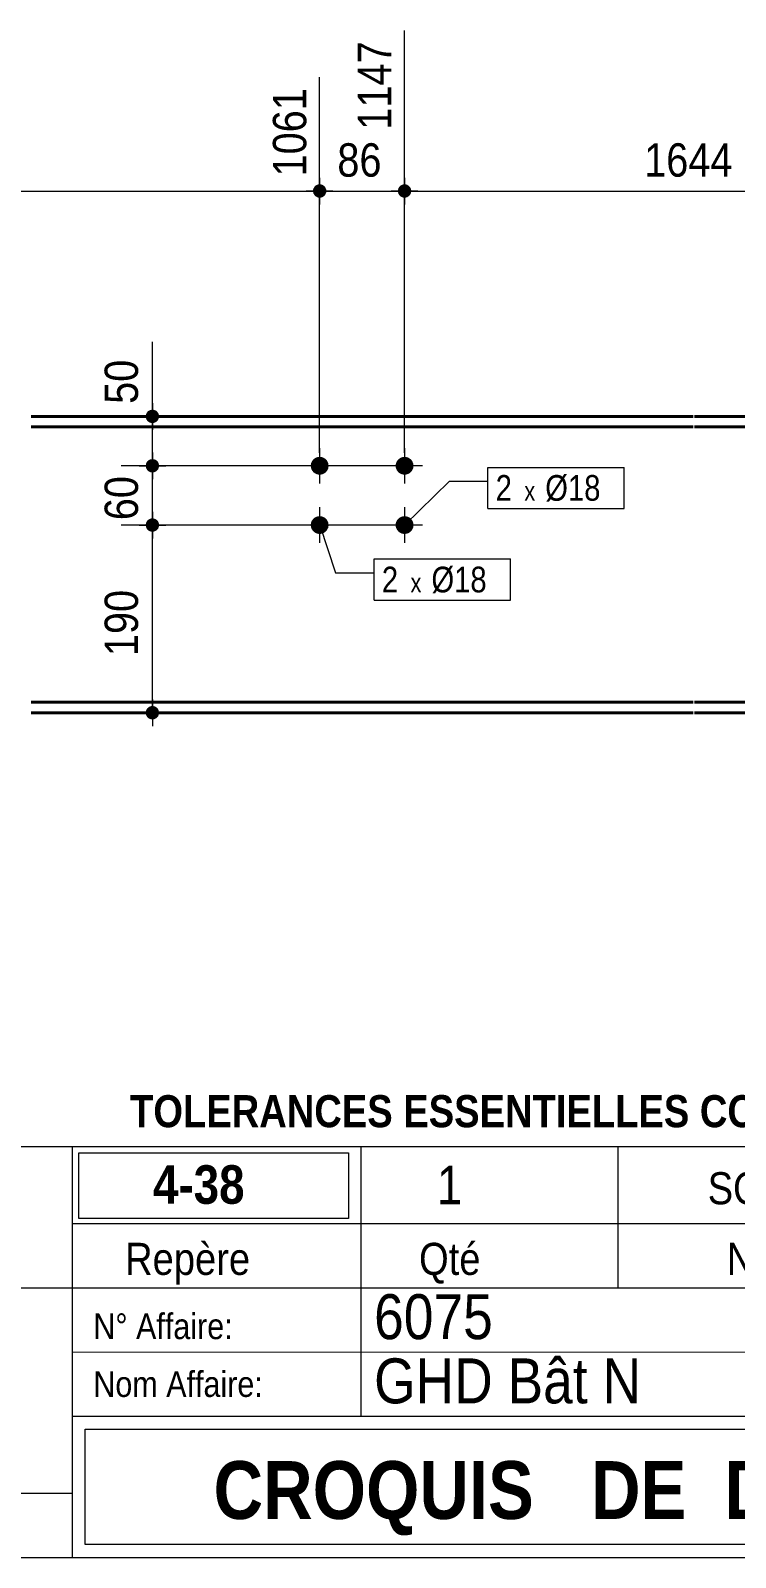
# Model space of a CAD drawing. Header units: millimetres. Extents: x 2 to 287, y 5 to 195.
# Drawn here: x 88.8 to 143.6, y 5 to 123.9 of the extents above; entities that cross this region are included whole.
import ezdxf

# ---------------------------------------------------------------- set-up
doc = ezdxf.new("R2010")
doc.units = ezdxf.units.MM
for name, color, linetype, lineweight in [('Autre type objet', 1, 'Continuous', 0), ('Boulon', 7, 'Continuous', 0), ('Cotation', 7, 'Continuous', 0), ('Désignation boulon', 3, 'Continuous', 0), ('Feuille dessin', 5, 'Continuous', 0), ('Piece', 2, 'Continuous', 0)]:
    doc.layers.add(name, color=color, linetype=linetype, lineweight=lineweight)
doc.styles.add('ARIAL', font='ARIAL.TTF')
doc.styles.add('ARIAL_BOLD', font='ARIALBD.TTF')
doc.styles.add('ARIAL_NARROW', font='ARIAL.TTF')
doc.styles.add('COMIC_SANS_MS', font='COMIC.TTF')

# ---------------------------------------------------------------- blocks, each defined once
blk = doc.blocks.new('*A3')
at = {"layer": 'Boulon'}
for points in [[(117.91, 90.7), (117.94, 90.7), (117.98, 90.69), (118.01, 90.69), (118.04, 90.68), (118.07, 90.67), (118.11, 90.66), (118.14, 90.65), (118.17, 90.63), (118.2, 90.62), (118.23, 90.6), (118.26, 90.58), (118.29, 90.56), (118.31, 90.54), (118.34, 90.52), (118.36, 90.5), (118.39, 90.47), (118.41, 90.45), (118.43, 90.42), (118.45, 90.39), (118.47, 90.36), (118.48, 90.33), (118.5, 90.3), (118.51, 90.27), (118.53, 90.24), (118.54, 90.21), (118.55, 90.18), (118.55, 90.14), (118.56, 90.11), (118.56, 90.08), (118.57, 90.04), (118.57, 90.01), (118.57, 89.97), (118.56, 89.94), (118.56, 89.91), (118.55, 89.87), (118.55, 89.84), (118.54, 89.81), (118.53, 89.77), (118.51, 89.74), (118.5, 89.71), (118.48, 89.68), (118.47, 89.65), (118.45, 89.62), (118.43, 89.6), (118.41, 89.57), (118.39, 89.54), (118.36, 89.52), (118.34, 89.49), (118.31, 89.47), (118.29, 89.45), (118.26, 89.43), (118.23, 89.41), (118.2, 89.4), (118.17, 89.38), (118.14, 89.37), (118.11, 89.36), (118.07, 89.34), (118.04, 89.34), (118.01, 89.33), (117.98, 89.32), (117.94, 89.32), (117.91, 89.32), (117.87, 89.32), (117.84, 89.32), (117.81, 89.32), (117.77, 89.32), (117.74, 89.33), (117.71, 89.34), (117.67, 89.34), (117.64, 89.36), (117.61, 89.37), (117.58, 89.38), (117.55, 89.4), (117.52, 89.41), (117.49, 89.43), (117.46, 89.45), (117.43, 89.47), (117.41, 89.49), (117.38, 89.52), (117.36, 89.54), (117.34, 89.57), (117.32, 89.6), (117.3, 89.62), (117.28, 89.65), (117.26, 89.68), (117.25, 89.71), (117.23, 89.74), (117.22, 89.77), (117.21, 89.81), (117.2, 89.84), (117.19, 89.87), (117.19, 89.91), (117.18, 89.94), (117.18, 89.97), (117.18, 90.01), (117.18, 90.04), (117.18, 90.08), (117.19, 90.11), (117.19, 90.14), (117.2, 90.18), (117.21, 90.21), (117.22, 90.24), (117.23, 90.27), (117.25, 90.3), (117.26, 90.33), (117.28, 90.36), (117.3, 90.39), (117.32, 90.42), (117.34, 90.45), (117.36, 90.47), (117.38, 90.5), (117.41, 90.52), (117.43, 90.54), (117.46, 90.56), (117.49, 90.58), (117.52, 90.6), (117.55, 90.62), (117.58, 90.63), (117.61, 90.65), (117.64, 90.66), (117.67, 90.67), (117.71, 90.68), (117.74, 90.69), (117.77, 90.69), (117.81, 90.7), (117.84, 90.7), (117.87, 90.7)], [(117.91, 86.08), (117.94, 86.08), (117.98, 86.08), (118.01, 86.07), (118.04, 86.06), (118.07, 86.05), (118.11, 86.04), (118.14, 86.03), (118.17, 86.02), (118.2, 86), (118.23, 85.99), (118.26, 85.97), (118.29, 85.95), (118.31, 85.93), (118.34, 85.91), (118.36, 85.88), (118.39, 85.86), (118.41, 85.83), (118.43, 85.8), (118.45, 85.78), (118.47, 85.75), (118.48, 85.72), (118.5, 85.69), (118.51, 85.66), (118.53, 85.63), (118.54, 85.59), (118.55, 85.56), (118.55, 85.53), (118.56, 85.49), (118.56, 85.46), (118.57, 85.43), (118.57, 85.39), (118.57, 85.36), (118.56, 85.32), (118.56, 85.29), (118.55, 85.26), (118.55, 85.22), (118.54, 85.19), (118.53, 85.16), (118.51, 85.13), (118.5, 85.1), (118.48, 85.07), (118.47, 85.04), (118.45, 85.01), (118.43, 84.98), (118.41, 84.95), (118.39, 84.93), (118.36, 84.9), (118.34, 84.88), (118.31, 84.86), (118.29, 84.84), (118.26, 84.82), (118.23, 84.8), (118.2, 84.78), (118.17, 84.77), (118.14, 84.75), (118.11, 84.74), (118.07, 84.73), (118.04, 84.72), (118.01, 84.71), (117.98, 84.71), (117.94, 84.7), (117.91, 84.7), (117.87, 84.7), (117.84, 84.7), (117.81, 84.7), (117.77, 84.71), (117.74, 84.71), (117.71, 84.72), (117.67, 84.73), (117.64, 84.74), (117.61, 84.75), (117.58, 84.77), (117.55, 84.78), (117.52, 84.8), (117.49, 84.82), (117.46, 84.84), (117.43, 84.86), (117.41, 84.88), (117.38, 84.9), (117.36, 84.93), (117.34, 84.95), (117.32, 84.98), (117.3, 85.01), (117.28, 85.04), (117.26, 85.07), (117.25, 85.1), (117.23, 85.13), (117.22, 85.16), (117.21, 85.19), (117.2, 85.22), (117.19, 85.26), (117.19, 85.29), (117.18, 85.32), (117.18, 85.36), (117.18, 85.39), (117.18, 85.43), (117.18, 85.46), (117.19, 85.49), (117.19, 85.53), (117.2, 85.56), (117.21, 85.59), (117.22, 85.63), (117.23, 85.66), (117.25, 85.69), (117.26, 85.72), (117.28, 85.75), (117.3, 85.78), (117.32, 85.8), (117.34, 85.83), (117.36, 85.86), (117.38, 85.88), (117.41, 85.91), (117.43, 85.93), (117.46, 85.95), (117.49, 85.97), (117.52, 85.99), (117.55, 86), (117.58, 86.02), (117.61, 86.03), (117.64, 86.04), (117.67, 86.05), (117.71, 86.06), (117.74, 86.07), (117.77, 86.08), (117.81, 86.08), (117.84, 86.08), (117.87, 86.08)]]:
    blk.add_hatch(color=256, dxfattribs=at).paths.add_polyline_path(points, flags=17)
at = {"layer": 'Boulon', "linetype": 'Continuous', "lineweight": 0}
for p, q in [((117.87, 91.39), (117.87, 88.62)), ((119.26, 90.01), (116.49, 90.01)), ((117.87, 86.78), (117.87, 84.01)), ((119.26, 85.39), (116.49, 85.39))]:
    blk.add_line(p, q, dxfattribs=at)
blk = doc.blocks.new('*A4')
at = {"layer": 'Boulon'}
for points in [[(111.3, 90.7), (111.33, 90.7), (111.37, 90.69), (111.4, 90.69), (111.43, 90.68), (111.46, 90.67), (111.5, 90.66), (111.53, 90.65), (111.56, 90.63), (111.59, 90.62), (111.62, 90.6), (111.65, 90.58), (111.68, 90.56), (111.7, 90.54), (111.73, 90.52), (111.75, 90.5), (111.78, 90.47), (111.8, 90.45), (111.82, 90.42), (111.84, 90.39), (111.86, 90.36), (111.87, 90.33), (111.89, 90.3), (111.9, 90.27), (111.92, 90.24), (111.93, 90.21), (111.94, 90.18), (111.94, 90.14), (111.95, 90.11), (111.95, 90.08), (111.96, 90.04), (111.96, 90.01), (111.96, 89.97), (111.95, 89.94), (111.95, 89.91), (111.94, 89.87), (111.94, 89.84), (111.93, 89.81), (111.92, 89.77), (111.9, 89.74), (111.89, 89.71), (111.87, 89.68), (111.86, 89.65), (111.84, 89.62), (111.82, 89.6), (111.8, 89.57), (111.78, 89.54), (111.75, 89.52), (111.73, 89.49), (111.7, 89.47), (111.68, 89.45), (111.65, 89.43), (111.62, 89.41), (111.59, 89.4), (111.56, 89.38), (111.53, 89.37), (111.5, 89.36), (111.46, 89.34), (111.43, 89.34), (111.4, 89.33), (111.37, 89.32), (111.33, 89.32), (111.3, 89.32), (111.26, 89.32), (111.23, 89.32), (111.2, 89.32), (111.16, 89.32), (111.13, 89.33), (111.1, 89.34), (111.06, 89.34), (111.03, 89.36), (111, 89.37), (110.97, 89.38), (110.94, 89.4), (110.91, 89.41), (110.88, 89.43), (110.85, 89.45), (110.82, 89.47), (110.8, 89.49), (110.77, 89.52), (110.75, 89.54), (110.73, 89.57), (110.71, 89.6), (110.69, 89.62), (110.67, 89.65), (110.65, 89.68), (110.64, 89.71), (110.62, 89.74), (110.61, 89.77), (110.6, 89.81), (110.59, 89.84), (110.58, 89.87), (110.58, 89.91), (110.57, 89.94), (110.57, 89.97), (110.57, 90.01), (110.57, 90.04), (110.57, 90.08), (110.58, 90.11), (110.58, 90.14), (110.59, 90.18), (110.6, 90.21), (110.61, 90.24), (110.62, 90.27), (110.64, 90.3), (110.65, 90.33), (110.67, 90.36), (110.69, 90.39), (110.71, 90.42), (110.73, 90.45), (110.75, 90.47), (110.77, 90.5), (110.8, 90.52), (110.82, 90.54), (110.85, 90.56), (110.88, 90.58), (110.91, 90.6), (110.94, 90.62), (110.97, 90.63), (111, 90.65), (111.03, 90.66), (111.06, 90.67), (111.1, 90.68), (111.13, 90.69), (111.16, 90.69), (111.2, 90.7), (111.23, 90.7), (111.26, 90.7)], [(111.3, 86.08), (111.33, 86.08), (111.37, 86.08), (111.4, 86.07), (111.43, 86.06), (111.46, 86.05), (111.5, 86.04), (111.53, 86.03), (111.56, 86.02), (111.59, 86), (111.62, 85.99), (111.65, 85.97), (111.68, 85.95), (111.7, 85.93), (111.73, 85.91), (111.75, 85.88), (111.78, 85.86), (111.8, 85.83), (111.82, 85.8), (111.84, 85.78), (111.86, 85.75), (111.87, 85.72), (111.89, 85.69), (111.9, 85.66), (111.92, 85.63), (111.93, 85.59), (111.94, 85.56), (111.94, 85.53), (111.95, 85.49), (111.95, 85.46), (111.96, 85.43), (111.96, 85.39), (111.96, 85.36), (111.95, 85.32), (111.95, 85.29), (111.94, 85.26), (111.94, 85.22), (111.93, 85.19), (111.92, 85.16), (111.9, 85.13), (111.89, 85.1), (111.87, 85.07), (111.86, 85.04), (111.84, 85.01), (111.82, 84.98), (111.8, 84.95), (111.78, 84.93), (111.75, 84.9), (111.73, 84.88), (111.7, 84.86), (111.68, 84.84), (111.65, 84.82), (111.62, 84.8), (111.59, 84.78), (111.56, 84.77), (111.53, 84.75), (111.5, 84.74), (111.46, 84.73), (111.43, 84.72), (111.4, 84.71), (111.37, 84.71), (111.33, 84.7), (111.3, 84.7), (111.26, 84.7), (111.23, 84.7), (111.2, 84.7), (111.16, 84.71), (111.13, 84.71), (111.1, 84.72), (111.06, 84.73), (111.03, 84.74), (111, 84.75), (110.97, 84.77), (110.94, 84.78), (110.91, 84.8), (110.88, 84.82), (110.85, 84.84), (110.82, 84.86), (110.8, 84.88), (110.77, 84.9), (110.75, 84.93), (110.73, 84.95), (110.71, 84.98), (110.69, 85.01), (110.67, 85.04), (110.65, 85.07), (110.64, 85.1), (110.62, 85.13), (110.61, 85.16), (110.6, 85.19), (110.59, 85.22), (110.58, 85.26), (110.58, 85.29), (110.57, 85.32), (110.57, 85.36), (110.57, 85.39), (110.57, 85.43), (110.57, 85.46), (110.58, 85.49), (110.58, 85.53), (110.59, 85.56), (110.6, 85.59), (110.61, 85.63), (110.62, 85.66), (110.64, 85.69), (110.65, 85.72), (110.67, 85.75), (110.69, 85.78), (110.71, 85.8), (110.73, 85.83), (110.75, 85.86), (110.77, 85.88), (110.8, 85.91), (110.82, 85.93), (110.85, 85.95), (110.88, 85.97), (110.91, 85.99), (110.94, 86), (110.97, 86.02), (111, 86.03), (111.03, 86.04), (111.06, 86.05), (111.1, 86.06), (111.13, 86.07), (111.16, 86.08), (111.2, 86.08), (111.23, 86.08), (111.26, 86.08)]]:
    blk.add_hatch(color=256, dxfattribs=at).paths.add_polyline_path(points, flags=17)
at = {"layer": 'Boulon', "linetype": 'Continuous', "lineweight": 0}
for p, q in [((111.26, 91.39), (111.26, 88.62)), ((112.65, 90.01), (109.88, 90.01)), ((111.26, 86.78), (111.26, 84.01)), ((112.65, 85.39), (109.88, 85.39))]:
    blk.add_line(p, q, dxfattribs=at)
blk = doc.blocks.new('*A11')
at = {"layer": 'Piece', "color": 2, "linetype": 'Continuous', "lineweight": 40}
for p, q in [((140.335078, 93.85358), (88.802183, 93.85358)), ((140.335078, 93.030503), (88.802183, 93.030503)), ((191.967973, 93.85358), (140.435078, 93.85358)), ((191.967973, 93.030503), (140.435078, 93.030503)), ((140.335078, 71.599734), (88.802183, 71.599734)), ((191.967973, 71.599734), (140.435078, 71.599734)), ((88.802183, 70.776657), (140.335078, 70.776657)), ((140.435078, 70.776657), (191.967973, 70.776657))]:
    blk.add_line(p, q, dxfattribs=at)
blk = doc.blocks.new('*A23')
at = {"layer": 'Feuille dessin', "linetype": 'Continuous', "lineweight": 0}
blk.add_line((5, 5), (282, 5), dxfattribs=at)
blk = doc.blocks.new('*A25')
at = {"layer": 'Autre type objet', "linetype": 'Continuous', "lineweight": 0}
for p, q in [((56, 37), (92, 37)), ((56, 37), (56, 10)), ((92, 37), (92, 10)), ((56, 26), (92, 26)), ((56, 10), (92, 10)), ((56, 5), (56, 10)), ((64, 5), (64, 10)), ((56, 5), (64, 5))]:
    blk.add_line(p, q, dxfattribs=at)
at = {"layer": 'Autre type objet', "width": 0.85}
for s, height, style, p in [('CLASSE EXECUTION', 2.5, 'ARIAL', (57, 32.5)), ('EXC2', 3.5, 'ARIAL_BOLD', (77, 28)), ('EN 1090-2', 2.5, 'ARIAL', (58, 28)), ('Nota:', 2.5, 'ARIAL', (57, 22)), ('Perçage Ø', 2.5, 'ARIAL', (57, 11)), ('18', 3.5, 'ARIAL_NARROW', (58.014234, 6))]:
    blk.add_text(s, height=height, dxfattribs=dict(at, style=style)).set_placement(p)
blk = doc.blocks.new('*A26')
at = {"layer": 'Autre type objet', "linetype": 'Continuous', "lineweight": 0}
for p, q in [((92, 37), (282, 37)), ((92, 37), (92, 31)), ((114.5, 31), (114.5, 37)), ((134.5, 31), (134.5, 37)), ((92.51953, 36.5), (113.5, 36.5)), ((92.51953, 31.394341), (92.51953, 36.5)), ((113.5, 36.5), (113.5, 31.394341)), ((92, 31), (282, 31)), ((92, 31), (92, 5)), ((113.5, 31.394341), (92.51953, 31.394341)), ((114.5, 16), (114.5, 31)), ((134.5, 26), (134.5, 31)), ((92, 26), (282, 26)), ((92, 21), (241.327069, 20.935451)), ((92, 16), (181, 16)), ((93, 15), (180, 15)), ((93, 6), (93, 15)), ((180, 6), (93, 6)), ((92, 5), (282, 5))]:
    blk.add_line(p, q, dxfattribs=at)
at = {"layer": 'Autre type objet', "width": 0.85}
for s, height, style, p in [('TOLERANCES ESSENTIELLES CONFORMES A LA NORME 1090-1', 2.5, 'ARIAL_BOLD', (96.5, 38.5)), ('4-38', 3, 'ARIAL_BOLD', (98.285724, 32.540141)), ('1', 3, 'ARIAL', (120.389893, 32.5)), ('SOLIVE', 2.5, 'ARIAL', (141.474609, 32.5)), ('Repère', 2.5, 'ARIAL', (96.112978, 27)), ('Qté', 2.5, 'ARIAL', (119, 27)), ('Nom', 2.5, 'ARIAL', (142.961426, 27)), ('6075', 3.5, 'ARIAL', (115.5, 22)), ('N° Affaire:', 2, 'ARIAL', (93.640566, 22)), ('GHD Bât N', 3.5, 'ARIAL', (115.5, 17)), ('Nom Affaire:', 2, 'ARIAL', (93.640566, 17.5)), ('CROQUIS   DE  DEBIT', 4.5, 'ARIAL_BOLD', (103, 8))]:
    blk.add_text(s, height=height, dxfattribs=dict(at, style=style)).set_placement(p)
blk = doc.blocks.new('*A41')
at = {"layer": 'Cotation'}
for points in [[(98.21, 84.87), (98.19, 84.87), (98.16, 84.88), (98.14, 84.88), (98.11, 84.89), (98.09, 84.89), (98.06, 84.9), (98.04, 84.91), (98.02, 84.92), (97.99, 84.93), (97.97, 84.95), (97.95, 84.96), (97.93, 84.97), (97.91, 84.99), (97.89, 85.01), (97.87, 85.02), (97.85, 85.04), (97.84, 85.06), (97.82, 85.08), (97.81, 85.1), (97.79, 85.12), (97.78, 85.15), (97.77, 85.17), (97.76, 85.19), (97.75, 85.22), (97.74, 85.24), (97.74, 85.27), (97.73, 85.29), (97.73, 85.32), (97.72, 85.34), (97.72, 85.37), (97.72, 85.39), (97.72, 85.42), (97.72, 85.44), (97.73, 85.47), (97.73, 85.49), (97.74, 85.52), (97.74, 85.54), (97.75, 85.57), (97.76, 85.59), (97.77, 85.61), (97.78, 85.64), (97.79, 85.66), (97.81, 85.68), (97.82, 85.7), (97.84, 85.72), (97.85, 85.74), (97.87, 85.76), (97.89, 85.78), (97.91, 85.79), (97.93, 85.81), (97.95, 85.82), (97.97, 85.84), (97.99, 85.85), (98.02, 85.86), (98.04, 85.87), (98.06, 85.88), (98.09, 85.89), (98.11, 85.9), (98.14, 85.9), (98.16, 85.91), (98.19, 85.91), (98.21, 85.91), (98.24, 85.91), (98.27, 85.91), (98.29, 85.91), (98.32, 85.91), (98.34, 85.9), (98.37, 85.9), (98.39, 85.89), (98.42, 85.88), (98.44, 85.87), (98.46, 85.86), (98.49, 85.85), (98.51, 85.84), (98.53, 85.82), (98.55, 85.81), (98.57, 85.79), (98.59, 85.78), (98.61, 85.76), (98.63, 85.74), (98.64, 85.72), (98.66, 85.7), (98.67, 85.68), (98.69, 85.66), (98.7, 85.64), (98.71, 85.61), (98.72, 85.59), (98.73, 85.57), (98.74, 85.54), (98.74, 85.52), (98.75, 85.49), (98.75, 85.47), (98.76, 85.44), (98.76, 85.42), (98.76, 85.39), (98.76, 85.37), (98.76, 85.34), (98.75, 85.32), (98.75, 85.29), (98.74, 85.27), (98.74, 85.24), (98.73, 85.22), (98.72, 85.19), (98.71, 85.17), (98.7, 85.15), (98.69, 85.12), (98.67, 85.1), (98.66, 85.08), (98.64, 85.06), (98.63, 85.04), (98.61, 85.02), (98.59, 85.01), (98.57, 84.99), (98.55, 84.97), (98.53, 84.96), (98.51, 84.95), (98.49, 84.93), (98.46, 84.92), (98.44, 84.91), (98.42, 84.9), (98.39, 84.89), (98.37, 84.89), (98.34, 84.88), (98.32, 84.88), (98.29, 84.87), (98.27, 84.87), (98.24, 84.87)], [(98.21, 70.26), (98.19, 70.26), (98.16, 70.26), (98.14, 70.27), (98.11, 70.27), (98.09, 70.28), (98.06, 70.29), (98.04, 70.3), (98.02, 70.31), (97.99, 70.32), (97.97, 70.33), (97.95, 70.34), (97.93, 70.36), (97.91, 70.37), (97.89, 70.39), (97.87, 70.41), (97.85, 70.43), (97.84, 70.45), (97.82, 70.47), (97.81, 70.49), (97.79, 70.51), (97.78, 70.53), (97.77, 70.55), (97.76, 70.58), (97.75, 70.6), (97.74, 70.63), (97.74, 70.65), (97.73, 70.68), (97.73, 70.7), (97.72, 70.73), (97.72, 70.75), (97.72, 70.78), (97.72, 70.8), (97.72, 70.83), (97.73, 70.85), (97.73, 70.88), (97.74, 70.9), (97.74, 70.93), (97.75, 70.95), (97.76, 70.98), (97.77, 71), (97.78, 71.02), (97.79, 71.04), (97.81, 71.07), (97.82, 71.09), (97.84, 71.11), (97.85, 71.13), (97.87, 71.14), (97.89, 71.16), (97.91, 71.18), (97.93, 71.19), (97.95, 71.21), (97.97, 71.22), (97.99, 71.24), (98.02, 71.25), (98.04, 71.26), (98.06, 71.27), (98.09, 71.27), (98.11, 71.28), (98.14, 71.29), (98.16, 71.29), (98.19, 71.29), (98.21, 71.3), (98.24, 71.3), (98.27, 71.3), (98.29, 71.29), (98.32, 71.29), (98.34, 71.29), (98.37, 71.28), (98.39, 71.27), (98.42, 71.27), (98.44, 71.26), (98.46, 71.25), (98.49, 71.24), (98.51, 71.22), (98.53, 71.21), (98.55, 71.19), (98.57, 71.18), (98.59, 71.16), (98.61, 71.14), (98.63, 71.13), (98.64, 71.11), (98.66, 71.09), (98.67, 71.07), (98.69, 71.04), (98.7, 71.02), (98.71, 71), (98.72, 70.98), (98.73, 70.95), (98.74, 70.93), (98.74, 70.9), (98.75, 70.88), (98.75, 70.85), (98.76, 70.83), (98.76, 70.8), (98.76, 70.78), (98.76, 70.75), (98.76, 70.73), (98.75, 70.7), (98.75, 70.68), (98.74, 70.65), (98.74, 70.63), (98.73, 70.6), (98.72, 70.58), (98.71, 70.55), (98.7, 70.53), (98.69, 70.51), (98.67, 70.49), (98.66, 70.47), (98.64, 70.45), (98.63, 70.43), (98.61, 70.41), (98.59, 70.39), (98.57, 70.37), (98.55, 70.36), (98.53, 70.34), (98.51, 70.33), (98.49, 70.32), (98.46, 70.31), (98.44, 70.3), (98.42, 70.29), (98.39, 70.28), (98.37, 70.27), (98.34, 70.27), (98.32, 70.26), (98.29, 70.26), (98.27, 70.26), (98.24, 70.26)]]:
    blk.add_hatch(color=256, dxfattribs=at).paths.add_polyline_path(points, flags=17)
at = {"layer": 'Cotation', "linetype": 'Continuous', "lineweight": 0}
for p, q in [((98.24, 86.43), (98.24, 84.35)), ((98.24, 85.39), (98.24, 86.43)), ((116.87, 85.39), (97.64, 85.39)), ((97.64, 85.39), (99.28, 85.39)), ((98.24, 70.78), (98.24, 85.39)), ((98.24, 71.82), (98.24, 69.74)), ((110.26, 70.78), (95.82, 70.78)), ((97.2, 70.78), (99.28, 70.78)), ((98.24, 70.78), (98.24, 69.74))]:
    blk.add_line(p, q, dxfattribs=at)
at = {"layer": 'Cotation'}
for p in [(98.24, 85.39), (98.24, 70.78)]:
    blk.add_point(p, dxfattribs=at)
at = {"layer": 'Cotation', "style": 'ARIAL', "width": 0.85}
blk.add_text('190', height=2.6, rotation=90.0002, dxfattribs=at).set_placement((97.12, 75.19))
blk = doc.blocks.new('*A42')
at = {"layer": 'Cotation'}
for points in [[(98.21, 89.49), (98.19, 89.49), (98.16, 89.49), (98.14, 89.5), (98.11, 89.5), (98.09, 89.51), (98.06, 89.52), (98.04, 89.53), (98.02, 89.54), (97.99, 89.55), (97.97, 89.56), (97.95, 89.58), (97.93, 89.59), (97.91, 89.61), (97.89, 89.62), (97.87, 89.64), (97.85, 89.66), (97.84, 89.68), (97.82, 89.7), (97.81, 89.72), (97.79, 89.74), (97.78, 89.76), (97.77, 89.79), (97.76, 89.81), (97.75, 89.83), (97.74, 89.86), (97.74, 89.88), (97.73, 89.91), (97.73, 89.93), (97.72, 89.96), (97.72, 89.98), (97.72, 90.01), (97.72, 90.03), (97.72, 90.06), (97.73, 90.08), (97.73, 90.11), (97.74, 90.13), (97.74, 90.16), (97.75, 90.18), (97.76, 90.21), (97.77, 90.23), (97.78, 90.25), (97.79, 90.27), (97.81, 90.3), (97.82, 90.32), (97.84, 90.34), (97.85, 90.36), (97.87, 90.38), (97.89, 90.39), (97.91, 90.41), (97.93, 90.43), (97.95, 90.44), (97.97, 90.45), (97.99, 90.47), (98.02, 90.48), (98.04, 90.49), (98.06, 90.5), (98.09, 90.51), (98.11, 90.51), (98.14, 90.52), (98.16, 90.52), (98.19, 90.52), (98.21, 90.53), (98.24, 90.53), (98.27, 90.53), (98.29, 90.52), (98.32, 90.52), (98.34, 90.52), (98.37, 90.51), (98.39, 90.51), (98.42, 90.5), (98.44, 90.49), (98.46, 90.48), (98.49, 90.47), (98.51, 90.45), (98.53, 90.44), (98.55, 90.43), (98.57, 90.41), (98.59, 90.39), (98.61, 90.38), (98.63, 90.36), (98.64, 90.34), (98.66, 90.32), (98.67, 90.3), (98.69, 90.27), (98.7, 90.25), (98.71, 90.23), (98.72, 90.21), (98.73, 90.18), (98.74, 90.16), (98.74, 90.13), (98.75, 90.11), (98.75, 90.08), (98.76, 90.06), (98.76, 90.03), (98.76, 90.01), (98.76, 89.98), (98.76, 89.96), (98.75, 89.93), (98.75, 89.91), (98.74, 89.88), (98.74, 89.86), (98.73, 89.83), (98.72, 89.81), (98.71, 89.79), (98.7, 89.76), (98.69, 89.74), (98.67, 89.72), (98.66, 89.7), (98.64, 89.68), (98.63, 89.66), (98.61, 89.64), (98.59, 89.62), (98.57, 89.61), (98.55, 89.59), (98.53, 89.58), (98.51, 89.56), (98.49, 89.55), (98.46, 89.54), (98.44, 89.53), (98.42, 89.52), (98.39, 89.51), (98.37, 89.5), (98.34, 89.5), (98.32, 89.49), (98.29, 89.49), (98.27, 89.49), (98.24, 89.49)], [(98.21, 84.87), (98.19, 84.87), (98.16, 84.88), (98.14, 84.88), (98.11, 84.89), (98.09, 84.89), (98.06, 84.9), (98.04, 84.91), (98.02, 84.92), (97.99, 84.93), (97.97, 84.95), (97.95, 84.96), (97.93, 84.97), (97.91, 84.99), (97.89, 85.01), (97.87, 85.02), (97.85, 85.04), (97.84, 85.06), (97.82, 85.08), (97.81, 85.1), (97.79, 85.12), (97.78, 85.15), (97.77, 85.17), (97.76, 85.19), (97.75, 85.22), (97.74, 85.24), (97.74, 85.27), (97.73, 85.29), (97.73, 85.32), (97.72, 85.34), (97.72, 85.37), (97.72, 85.39), (97.72, 85.42), (97.72, 85.44), (97.73, 85.47), (97.73, 85.49), (97.74, 85.52), (97.74, 85.54), (97.75, 85.57), (97.76, 85.59), (97.77, 85.61), (97.78, 85.64), (97.79, 85.66), (97.81, 85.68), (97.82, 85.7), (97.84, 85.72), (97.85, 85.74), (97.87, 85.76), (97.89, 85.78), (97.91, 85.79), (97.93, 85.81), (97.95, 85.82), (97.97, 85.84), (97.99, 85.85), (98.02, 85.86), (98.04, 85.87), (98.06, 85.88), (98.09, 85.89), (98.11, 85.9), (98.14, 85.9), (98.16, 85.91), (98.19, 85.91), (98.21, 85.91), (98.24, 85.91), (98.27, 85.91), (98.29, 85.91), (98.32, 85.91), (98.34, 85.9), (98.37, 85.9), (98.39, 85.89), (98.42, 85.88), (98.44, 85.87), (98.46, 85.86), (98.49, 85.85), (98.51, 85.84), (98.53, 85.82), (98.55, 85.81), (98.57, 85.79), (98.59, 85.78), (98.61, 85.76), (98.63, 85.74), (98.64, 85.72), (98.66, 85.7), (98.67, 85.68), (98.69, 85.66), (98.7, 85.64), (98.71, 85.61), (98.72, 85.59), (98.73, 85.57), (98.74, 85.54), (98.74, 85.52), (98.75, 85.49), (98.75, 85.47), (98.76, 85.44), (98.76, 85.42), (98.76, 85.39), (98.76, 85.37), (98.76, 85.34), (98.75, 85.32), (98.75, 85.29), (98.74, 85.27), (98.74, 85.24), (98.73, 85.22), (98.72, 85.19), (98.71, 85.17), (98.7, 85.15), (98.69, 85.12), (98.67, 85.1), (98.66, 85.08), (98.64, 85.06), (98.63, 85.04), (98.61, 85.02), (98.59, 85.01), (98.57, 84.99), (98.55, 84.97), (98.53, 84.96), (98.51, 84.95), (98.49, 84.93), (98.46, 84.92), (98.44, 84.91), (98.42, 84.9), (98.39, 84.89), (98.37, 84.89), (98.34, 84.88), (98.32, 84.88), (98.29, 84.87), (98.27, 84.87), (98.24, 84.87)]]:
    blk.add_hatch(color=256, dxfattribs=at).paths.add_polyline_path(points, flags=17)
at = {"layer": 'Cotation', "linetype": 'Continuous', "lineweight": 0}
for p, q in [((98.24, 91.05), (98.24, 88.97)), ((98.24, 90.01), (98.24, 91.05)), ((116.87, 90.01), (95.82, 90.01)), ((97.2, 90.01), (99.28, 90.01)), ((98.24, 85.39), (98.24, 90.01)), ((98.24, 86.43), (98.24, 84.35)), ((116.87, 85.39), (95.82, 85.39)), ((97.2, 85.39), (99.28, 85.39)), ((98.24, 85.39), (98.24, 84.35))]:
    blk.add_line(p, q, dxfattribs=at)
at = {"layer": 'Cotation'}
for p in [(98.24, 90.01), (98.24, 85.39)]:
    blk.add_point(p, dxfattribs=at)
at = {"layer": 'Cotation', "style": 'ARIAL', "width": 0.85}
blk.add_text('60', height=2.6, rotation=90.0002, dxfattribs=at).set_placement((97.12, 85.77))
blk = doc.blocks.new('*A43')
at = {"layer": 'Cotation'}
for points in [[(98.21, 93.33), (98.19, 93.34), (98.16, 93.34), (98.14, 93.34), (98.11, 93.35), (98.09, 93.36), (98.06, 93.36), (98.04, 93.37), (98.02, 93.38), (97.99, 93.39), (97.97, 93.41), (97.95, 93.42), (97.93, 93.44), (97.91, 93.45), (97.89, 93.47), (97.87, 93.49), (97.85, 93.5), (97.84, 93.52), (97.82, 93.54), (97.81, 93.56), (97.79, 93.59), (97.78, 93.61), (97.77, 93.63), (97.76, 93.65), (97.75, 93.68), (97.74, 93.7), (97.74, 93.73), (97.73, 93.75), (97.73, 93.78), (97.72, 93.8), (97.72, 93.83), (97.72, 93.85), (97.72, 93.88), (97.72, 93.9), (97.73, 93.93), (97.73, 93.96), (97.74, 93.98), (97.74, 94), (97.75, 94.03), (97.76, 94.05), (97.77, 94.08), (97.78, 94.1), (97.79, 94.12), (97.81, 94.14), (97.82, 94.16), (97.84, 94.18), (97.85, 94.2), (97.87, 94.22), (97.89, 94.24), (97.91, 94.26), (97.93, 94.27), (97.95, 94.29), (97.97, 94.3), (97.99, 94.31), (98.02, 94.32), (98.04, 94.33), (98.06, 94.34), (98.09, 94.35), (98.11, 94.36), (98.14, 94.36), (98.16, 94.37), (98.19, 94.37), (98.21, 94.37), (98.24, 94.37), (98.27, 94.37), (98.29, 94.37), (98.32, 94.37), (98.34, 94.36), (98.37, 94.36), (98.39, 94.35), (98.42, 94.34), (98.44, 94.33), (98.46, 94.32), (98.49, 94.31), (98.51, 94.3), (98.53, 94.29), (98.55, 94.27), (98.57, 94.26), (98.59, 94.24), (98.61, 94.22), (98.63, 94.2), (98.64, 94.18), (98.66, 94.16), (98.67, 94.14), (98.69, 94.12), (98.7, 94.1), (98.71, 94.08), (98.72, 94.05), (98.73, 94.03), (98.74, 94), (98.74, 93.98), (98.75, 93.96), (98.75, 93.93), (98.76, 93.9), (98.76, 93.88), (98.76, 93.85), (98.76, 93.83), (98.76, 93.8), (98.75, 93.78), (98.75, 93.75), (98.74, 93.73), (98.74, 93.7), (98.73, 93.68), (98.72, 93.65), (98.71, 93.63), (98.7, 93.61), (98.69, 93.59), (98.67, 93.56), (98.66, 93.54), (98.64, 93.52), (98.63, 93.5), (98.61, 93.49), (98.59, 93.47), (98.57, 93.45), (98.55, 93.44), (98.53, 93.42), (98.51, 93.41), (98.49, 93.39), (98.46, 93.38), (98.44, 93.37), (98.42, 93.36), (98.39, 93.36), (98.37, 93.35), (98.34, 93.34), (98.32, 93.34), (98.29, 93.34), (98.27, 93.33), (98.24, 93.33)], [(98.21, 89.49), (98.19, 89.49), (98.16, 89.49), (98.14, 89.5), (98.11, 89.5), (98.09, 89.51), (98.06, 89.52), (98.04, 89.53), (98.02, 89.54), (97.99, 89.55), (97.97, 89.56), (97.95, 89.58), (97.93, 89.59), (97.91, 89.61), (97.89, 89.62), (97.87, 89.64), (97.85, 89.66), (97.84, 89.68), (97.82, 89.7), (97.81, 89.72), (97.79, 89.74), (97.78, 89.76), (97.77, 89.79), (97.76, 89.81), (97.75, 89.83), (97.74, 89.86), (97.74, 89.88), (97.73, 89.91), (97.73, 89.93), (97.72, 89.96), (97.72, 89.98), (97.72, 90.01), (97.72, 90.03), (97.72, 90.06), (97.73, 90.08), (97.73, 90.11), (97.74, 90.13), (97.74, 90.16), (97.75, 90.18), (97.76, 90.21), (97.77, 90.23), (97.78, 90.25), (97.79, 90.27), (97.81, 90.3), (97.82, 90.32), (97.84, 90.34), (97.85, 90.36), (97.87, 90.38), (97.89, 90.39), (97.91, 90.41), (97.93, 90.43), (97.95, 90.44), (97.97, 90.45), (97.99, 90.47), (98.02, 90.48), (98.04, 90.49), (98.06, 90.5), (98.09, 90.51), (98.11, 90.51), (98.14, 90.52), (98.16, 90.52), (98.19, 90.52), (98.21, 90.53), (98.24, 90.53), (98.27, 90.53), (98.29, 90.52), (98.32, 90.52), (98.34, 90.52), (98.37, 90.51), (98.39, 90.51), (98.42, 90.5), (98.44, 90.49), (98.46, 90.48), (98.49, 90.47), (98.51, 90.45), (98.53, 90.44), (98.55, 90.43), (98.57, 90.41), (98.59, 90.39), (98.61, 90.38), (98.63, 90.36), (98.64, 90.34), (98.66, 90.32), (98.67, 90.3), (98.69, 90.27), (98.7, 90.25), (98.71, 90.23), (98.72, 90.21), (98.73, 90.18), (98.74, 90.16), (98.74, 90.13), (98.75, 90.11), (98.75, 90.08), (98.76, 90.06), (98.76, 90.03), (98.76, 90.01), (98.76, 89.98), (98.76, 89.96), (98.75, 89.93), (98.75, 89.91), (98.74, 89.88), (98.74, 89.86), (98.73, 89.83), (98.72, 89.81), (98.71, 89.79), (98.7, 89.76), (98.69, 89.74), (98.67, 89.72), (98.66, 89.7), (98.64, 89.68), (98.63, 89.66), (98.61, 89.64), (98.59, 89.62), (98.57, 89.61), (98.55, 89.59), (98.53, 89.58), (98.51, 89.56), (98.49, 89.55), (98.46, 89.54), (98.44, 89.53), (98.42, 89.52), (98.39, 89.51), (98.37, 89.5), (98.34, 89.5), (98.32, 89.49), (98.29, 89.49), (98.27, 89.49), (98.24, 89.49)]]:
    blk.add_hatch(color=256, dxfattribs=at).paths.add_polyline_path(points, flags=17)
at = {"layer": 'Cotation', "linetype": 'Continuous', "lineweight": 0}
for p, q in [((98.24, 93.85), (98.24, 99.66)), ((98.24, 93.85), (98.24, 99.66)), ((98.24, 94.89), (98.24, 92.81)), ((110.26, 93.85), (95.82, 93.85)), ((97.2, 93.85), (99.28, 93.85)), ((98.24, 90.01), (98.24, 93.85)), ((98.24, 91.05), (98.24, 88.97)), ((116.87, 90.01), (97.64, 90.01)), ((97.64, 90.01), (99.28, 90.01)), ((98.24, 90.01), (98.24, 88.97))]:
    blk.add_line(p, q, dxfattribs=at)
at = {"layer": 'Cotation'}
for p in [(98.24, 93.85), (98.24, 90.01)]:
    blk.add_point(p, dxfattribs=at)
at = {"layer": 'Cotation', "style": 'ARIAL', "width": 0.85}
blk.add_text('50', height=2.6, rotation=90.0002, dxfattribs=at).set_placement((97.12, 94.83))
blk = doc.blocks.new('*A47')
at = {"layer": 'Cotation'}
for points in [[(49.14, 110.89), (49.11, 110.89), (49.09, 110.89), (49.06, 110.89), (49.04, 110.9), (49.01, 110.91), (48.99, 110.92), (48.96, 110.92), (48.94, 110.93), (48.92, 110.95), (48.9, 110.96), (48.88, 110.97), (48.85, 110.99), (48.83, 111), (48.81, 111.02), (48.8, 111.04), (48.78, 111.06), (48.76, 111.07), (48.75, 111.09), (48.73, 111.12), (48.72, 111.14), (48.71, 111.16), (48.69, 111.18), (48.68, 111.21), (48.67, 111.23), (48.67, 111.25), (48.66, 111.28), (48.65, 111.3), (48.65, 111.33), (48.65, 111.35), (48.64, 111.38), (48.64, 111.4), (48.64, 111.43), (48.65, 111.46), (48.65, 111.48), (48.65, 111.51), (48.66, 111.53), (48.67, 111.56), (48.67, 111.58), (48.68, 111.6), (48.69, 111.63), (48.71, 111.65), (48.72, 111.67), (48.73, 111.69), (48.75, 111.71), (48.76, 111.73), (48.78, 111.75), (48.8, 111.77), (48.81, 111.79), (48.83, 111.81), (48.85, 111.82), (48.88, 111.84), (48.9, 111.85), (48.92, 111.86), (48.94, 111.87), (48.96, 111.89), (48.99, 111.89), (49.01, 111.9), (49.04, 111.91), (49.06, 111.91), (49.09, 111.92), (49.11, 111.92), (49.14, 111.92), (49.16, 111.92), (49.19, 111.92), (49.21, 111.92), (49.24, 111.92), (49.27, 111.91), (49.29, 111.91), (49.31, 111.9), (49.34, 111.89), (49.36, 111.89), (49.39, 111.87), (49.41, 111.86), (49.43, 111.85), (49.45, 111.84), (49.47, 111.82), (49.49, 111.81), (49.51, 111.79), (49.53, 111.77), (49.55, 111.75), (49.57, 111.73), (49.58, 111.71), (49.6, 111.69), (49.61, 111.67), (49.62, 111.65), (49.63, 111.63), (49.64, 111.6), (49.65, 111.58), (49.66, 111.56), (49.67, 111.53), (49.67, 111.51), (49.68, 111.48), (49.68, 111.46), (49.68, 111.43), (49.68, 111.4), (49.68, 111.38), (49.68, 111.35), (49.68, 111.33), (49.67, 111.3), (49.67, 111.28), (49.66, 111.25), (49.65, 111.23), (49.64, 111.21), (49.63, 111.18), (49.62, 111.16), (49.61, 111.14), (49.6, 111.12), (49.58, 111.09), (49.57, 111.07), (49.55, 111.06), (49.53, 111.04), (49.51, 111.02), (49.49, 111), (49.47, 110.99), (49.45, 110.97), (49.43, 110.96), (49.41, 110.95), (49.39, 110.93), (49.36, 110.92), (49.34, 110.92), (49.31, 110.91), (49.29, 110.9), (49.27, 110.89), (49.24, 110.89), (49.21, 110.89), (49.19, 110.89), (49.16, 110.88)], [(111.24, 110.89), (111.21, 110.89), (111.19, 110.89), (111.16, 110.89), (111.14, 110.9), (111.11, 110.91), (111.09, 110.92), (111.06, 110.92), (111.04, 110.93), (111.02, 110.95), (111, 110.96), (110.97, 110.97), (110.95, 110.99), (110.93, 111), (110.91, 111.02), (110.9, 111.04), (110.88, 111.06), (110.86, 111.07), (110.85, 111.09), (110.83, 111.12), (110.82, 111.14), (110.81, 111.16), (110.79, 111.18), (110.78, 111.21), (110.77, 111.23), (110.77, 111.25), (110.76, 111.28), (110.75, 111.3), (110.75, 111.33), (110.75, 111.35), (110.74, 111.38), (110.74, 111.4), (110.74, 111.43), (110.75, 111.46), (110.75, 111.48), (110.75, 111.51), (110.76, 111.53), (110.77, 111.56), (110.77, 111.58), (110.78, 111.6), (110.79, 111.63), (110.81, 111.65), (110.82, 111.67), (110.83, 111.69), (110.85, 111.71), (110.86, 111.73), (110.88, 111.75), (110.9, 111.77), (110.91, 111.79), (110.93, 111.81), (110.95, 111.82), (110.97, 111.84), (111, 111.85), (111.02, 111.86), (111.04, 111.87), (111.06, 111.89), (111.09, 111.89), (111.11, 111.9), (111.14, 111.91), (111.16, 111.91), (111.19, 111.92), (111.21, 111.92), (111.24, 111.92), (111.26, 111.92), (111.29, 111.92), (111.31, 111.92), (111.34, 111.92), (111.37, 111.91), (111.39, 111.91), (111.41, 111.9), (111.44, 111.89), (111.46, 111.89), (111.49, 111.87), (111.51, 111.86), (111.53, 111.85), (111.55, 111.84), (111.57, 111.82), (111.59, 111.81), (111.61, 111.79), (111.63, 111.77), (111.65, 111.75), (111.67, 111.73), (111.68, 111.71), (111.7, 111.69), (111.71, 111.67), (111.72, 111.65), (111.73, 111.63), (111.74, 111.6), (111.75, 111.58), (111.76, 111.56), (111.77, 111.53), (111.77, 111.51), (111.78, 111.48), (111.78, 111.46), (111.78, 111.43), (111.78, 111.4), (111.78, 111.38), (111.78, 111.35), (111.78, 111.33), (111.77, 111.3), (111.77, 111.28), (111.76, 111.25), (111.75, 111.23), (111.74, 111.21), (111.73, 111.18), (111.72, 111.16), (111.71, 111.14), (111.7, 111.12), (111.68, 111.09), (111.67, 111.07), (111.65, 111.06), (111.63, 111.04), (111.61, 111.02), (111.59, 111), (111.57, 110.99), (111.55, 110.97), (111.53, 110.96), (111.51, 110.95), (111.49, 110.93), (111.46, 110.92), (111.44, 110.92), (111.41, 110.91), (111.39, 110.9), (111.37, 110.89), (111.34, 110.89), (111.31, 110.89), (111.29, 110.89), (111.26, 110.88)]]:
    blk.add_hatch(color=256, dxfattribs=at).paths.add_polyline_path(points, flags=17)
at = {"layer": 'Cotation', "linetype": 'Continuous', "lineweight": 0}
for p, q in [((49.16, 115.64), (49.16, 123.16)), ((111.26, 91.01), (111.26, 120.26)), ((49.16, 106.21), (49.16, 112)), ((49.16, 112), (49.16, 110.36)), ((111.26, 112.44), (111.26, 110.36)), ((50.2, 111.4), (48.12, 111.4)), ((49.16, 111.4), (48.12, 111.4)), ((49.16, 111.4), (111.26, 111.4)), ((112.3, 111.4), (110.22, 111.4)), ((111.26, 111.4), (112.3, 111.4)), ((49.16, 90.24), (49.16, 102.57))]:
    blk.add_line(p, q, dxfattribs=at)
at = {"layer": 'Cotation'}
for p in [(49.16, 111.4), (111.26, 111.4)]:
    blk.add_point(p, dxfattribs=at)
at = {"layer": 'Cotation', "style": 'ARIAL', "width": 0.85}
blk.add_text('1061', height=2.6, rotation=90.0002, dxfattribs=at).set_placement((110.22, 112.54))
blk.add_text('1023', height=2.6, dxfattribs=at).set_placement((76.36, 112.52))
blk = doc.blocks.new('*A48')
at = {"layer": 'Cotation'}
for points in [[(111.24, 110.89), (111.21, 110.89), (111.19, 110.89), (111.16, 110.89), (111.14, 110.9), (111.11, 110.91), (111.09, 110.92), (111.06, 110.92), (111.04, 110.93), (111.02, 110.95), (111, 110.96), (110.97, 110.97), (110.95, 110.99), (110.93, 111), (110.91, 111.02), (110.9, 111.04), (110.88, 111.06), (110.86, 111.07), (110.85, 111.09), (110.83, 111.12), (110.82, 111.14), (110.81, 111.16), (110.79, 111.18), (110.78, 111.21), (110.77, 111.23), (110.77, 111.25), (110.76, 111.28), (110.75, 111.3), (110.75, 111.33), (110.75, 111.35), (110.74, 111.38), (110.74, 111.4), (110.74, 111.43), (110.75, 111.46), (110.75, 111.48), (110.75, 111.51), (110.76, 111.53), (110.77, 111.56), (110.77, 111.58), (110.78, 111.6), (110.79, 111.63), (110.81, 111.65), (110.82, 111.67), (110.83, 111.69), (110.85, 111.71), (110.86, 111.73), (110.88, 111.75), (110.9, 111.77), (110.91, 111.79), (110.93, 111.81), (110.95, 111.82), (110.97, 111.84), (111, 111.85), (111.02, 111.86), (111.04, 111.87), (111.06, 111.89), (111.09, 111.89), (111.11, 111.9), (111.14, 111.91), (111.16, 111.91), (111.19, 111.92), (111.21, 111.92), (111.24, 111.92), (111.26, 111.92), (111.29, 111.92), (111.31, 111.92), (111.34, 111.92), (111.37, 111.91), (111.39, 111.91), (111.41, 111.9), (111.44, 111.89), (111.46, 111.89), (111.49, 111.87), (111.51, 111.86), (111.53, 111.85), (111.55, 111.84), (111.57, 111.82), (111.59, 111.81), (111.61, 111.79), (111.63, 111.77), (111.65, 111.75), (111.67, 111.73), (111.68, 111.71), (111.7, 111.69), (111.71, 111.67), (111.72, 111.65), (111.73, 111.63), (111.74, 111.6), (111.75, 111.58), (111.76, 111.56), (111.77, 111.53), (111.77, 111.51), (111.78, 111.48), (111.78, 111.46), (111.78, 111.43), (111.78, 111.4), (111.78, 111.38), (111.78, 111.35), (111.78, 111.33), (111.77, 111.3), (111.77, 111.28), (111.76, 111.25), (111.75, 111.23), (111.74, 111.21), (111.73, 111.18), (111.72, 111.16), (111.71, 111.14), (111.7, 111.12), (111.68, 111.09), (111.67, 111.07), (111.65, 111.06), (111.63, 111.04), (111.61, 111.02), (111.59, 111), (111.57, 110.99), (111.55, 110.97), (111.53, 110.96), (111.51, 110.95), (111.49, 110.93), (111.46, 110.92), (111.44, 110.92), (111.41, 110.91), (111.39, 110.9), (111.37, 110.89), (111.34, 110.89), (111.31, 110.89), (111.29, 110.89), (111.26, 110.88)], [(117.85, 110.89), (117.82, 110.89), (117.8, 110.89), (117.77, 110.89), (117.75, 110.9), (117.72, 110.91), (117.7, 110.92), (117.67, 110.92), (117.65, 110.93), (117.63, 110.95), (117.61, 110.96), (117.58, 110.97), (117.56, 110.99), (117.54, 111), (117.52, 111.02), (117.51, 111.04), (117.49, 111.06), (117.47, 111.07), (117.46, 111.09), (117.44, 111.12), (117.43, 111.14), (117.41, 111.16), (117.4, 111.18), (117.39, 111.21), (117.38, 111.23), (117.38, 111.25), (117.37, 111.28), (117.36, 111.3), (117.36, 111.33), (117.36, 111.35), (117.35, 111.38), (117.35, 111.4), (117.35, 111.43), (117.36, 111.46), (117.36, 111.48), (117.36, 111.51), (117.37, 111.53), (117.38, 111.56), (117.38, 111.58), (117.39, 111.6), (117.4, 111.63), (117.41, 111.65), (117.43, 111.67), (117.44, 111.69), (117.46, 111.71), (117.47, 111.73), (117.49, 111.75), (117.51, 111.77), (117.52, 111.79), (117.54, 111.81), (117.56, 111.82), (117.58, 111.84), (117.61, 111.85), (117.63, 111.86), (117.65, 111.87), (117.67, 111.89), (117.7, 111.89), (117.72, 111.9), (117.75, 111.91), (117.77, 111.91), (117.8, 111.92), (117.82, 111.92), (117.85, 111.92), (117.87, 111.92), (117.9, 111.92), (117.92, 111.92), (117.95, 111.92), (117.97, 111.91), (118, 111.91), (118.02, 111.9), (118.05, 111.89), (118.07, 111.89), (118.1, 111.87), (118.12, 111.86), (118.14, 111.85), (118.16, 111.84), (118.18, 111.82), (118.2, 111.81), (118.22, 111.79), (118.24, 111.77), (118.26, 111.75), (118.28, 111.73), (118.29, 111.71), (118.31, 111.69), (118.32, 111.67), (118.33, 111.65), (118.34, 111.63), (118.35, 111.6), (118.36, 111.58), (118.37, 111.56), (118.38, 111.53), (118.38, 111.51), (118.39, 111.48), (118.39, 111.46), (118.39, 111.43), (118.39, 111.4), (118.39, 111.38), (118.39, 111.35), (118.39, 111.33), (118.38, 111.3), (118.38, 111.28), (118.37, 111.25), (118.36, 111.23), (118.35, 111.21), (118.34, 111.18), (118.33, 111.16), (118.32, 111.14), (118.31, 111.12), (118.29, 111.09), (118.28, 111.07), (118.26, 111.06), (118.24, 111.04), (118.22, 111.02), (118.2, 111), (118.18, 110.99), (118.16, 110.97), (118.14, 110.96), (118.12, 110.95), (118.1, 110.93), (118.07, 110.92), (118.05, 110.92), (118.02, 110.91), (118, 110.9), (117.97, 110.89), (117.95, 110.89), (117.92, 110.89), (117.9, 110.89), (117.87, 110.88)]]:
    blk.add_hatch(color=256, dxfattribs=at).paths.add_polyline_path(points, flags=17)
at = {"layer": 'Cotation', "linetype": 'Continuous', "lineweight": 0}
for p, q in [((117.87, 91.01), (117.87, 123.9)), ((111.26, 91.01), (111.26, 120.26)), ((111.26, 112.44), (111.26, 110.36)), ((117.87, 112.44), (117.87, 110.36)), ((112.3, 111.4), (110.22, 111.4)), ((111.26, 111.4), (110.22, 111.4)), ((111.26, 111.4), (117.87, 111.4)), ((118.91, 111.4), (116.83, 111.4)), ((117.87, 111.4), (118.91, 111.4))]:
    blk.add_line(p, q, dxfattribs=at)
at = {"layer": 'Cotation'}
for p in [(111.26, 111.4), (117.87, 111.4)]:
    blk.add_point(p, dxfattribs=at)
at = {"layer": 'Cotation', "style": 'ARIAL', "width": 0.85}
blk.add_text('1147', height=2.6, rotation=90.0002, dxfattribs=at).set_placement((116.83, 116.18))
blk.add_text('86', height=2.6, dxfattribs=at).set_placement((112.64, 112.52))
blk = doc.blocks.new('*A49')
at = {"layer": 'Cotation'}
for points in [[(117.85, 110.89), (117.82, 110.89), (117.8, 110.89), (117.77, 110.89), (117.75, 110.9), (117.72, 110.91), (117.7, 110.92), (117.67, 110.92), (117.65, 110.93), (117.63, 110.95), (117.61, 110.96), (117.58, 110.97), (117.56, 110.99), (117.54, 111), (117.52, 111.02), (117.51, 111.04), (117.49, 111.06), (117.47, 111.07), (117.46, 111.09), (117.44, 111.12), (117.43, 111.14), (117.41, 111.16), (117.4, 111.18), (117.39, 111.21), (117.38, 111.23), (117.38, 111.25), (117.37, 111.28), (117.36, 111.3), (117.36, 111.33), (117.36, 111.35), (117.35, 111.38), (117.35, 111.4), (117.35, 111.43), (117.36, 111.46), (117.36, 111.48), (117.36, 111.51), (117.37, 111.53), (117.38, 111.56), (117.38, 111.58), (117.39, 111.6), (117.4, 111.63), (117.41, 111.65), (117.43, 111.67), (117.44, 111.69), (117.46, 111.71), (117.47, 111.73), (117.49, 111.75), (117.51, 111.77), (117.52, 111.79), (117.54, 111.81), (117.56, 111.82), (117.58, 111.84), (117.61, 111.85), (117.63, 111.86), (117.65, 111.87), (117.67, 111.89), (117.7, 111.89), (117.72, 111.9), (117.75, 111.91), (117.77, 111.91), (117.8, 111.92), (117.82, 111.92), (117.85, 111.92), (117.87, 111.92), (117.9, 111.92), (117.92, 111.92), (117.95, 111.92), (117.97, 111.91), (118, 111.91), (118.02, 111.9), (118.05, 111.89), (118.07, 111.89), (118.1, 111.87), (118.12, 111.86), (118.14, 111.85), (118.16, 111.84), (118.18, 111.82), (118.2, 111.81), (118.22, 111.79), (118.24, 111.77), (118.26, 111.75), (118.28, 111.73), (118.29, 111.71), (118.31, 111.69), (118.32, 111.67), (118.33, 111.65), (118.34, 111.63), (118.35, 111.6), (118.36, 111.58), (118.37, 111.56), (118.38, 111.53), (118.38, 111.51), (118.39, 111.48), (118.39, 111.46), (118.39, 111.43), (118.39, 111.4), (118.39, 111.38), (118.39, 111.35), (118.39, 111.33), (118.38, 111.3), (118.38, 111.28), (118.37, 111.25), (118.36, 111.23), (118.35, 111.21), (118.34, 111.18), (118.33, 111.16), (118.32, 111.14), (118.31, 111.12), (118.29, 111.09), (118.28, 111.07), (118.26, 111.06), (118.24, 111.04), (118.22, 111.02), (118.2, 111), (118.18, 110.99), (118.16, 110.97), (118.14, 110.96), (118.12, 110.95), (118.1, 110.93), (118.07, 110.92), (118.05, 110.92), (118.02, 110.91), (118, 110.9), (117.97, 110.89), (117.95, 110.89), (117.92, 110.89), (117.9, 110.89), (117.87, 110.88)], [(162.87, 110.89), (162.85, 110.89), (162.82, 110.89), (162.8, 110.89), (162.77, 110.9), (162.75, 110.91), (162.72, 110.92), (162.7, 110.92), (162.67, 110.93), (162.65, 110.95), (162.63, 110.96), (162.61, 110.97), (162.59, 110.99), (162.57, 111), (162.55, 111.02), (162.53, 111.04), (162.51, 111.06), (162.49, 111.07), (162.48, 111.09), (162.46, 111.12), (162.45, 111.14), (162.44, 111.16), (162.43, 111.18), (162.42, 111.21), (162.41, 111.23), (162.4, 111.25), (162.39, 111.28), (162.39, 111.3), (162.38, 111.33), (162.38, 111.35), (162.38, 111.38), (162.38, 111.4), (162.38, 111.43), (162.38, 111.46), (162.38, 111.48), (162.39, 111.51), (162.39, 111.53), (162.4, 111.56), (162.41, 111.58), (162.42, 111.6), (162.43, 111.63), (162.44, 111.65), (162.45, 111.67), (162.46, 111.69), (162.48, 111.71), (162.49, 111.73), (162.51, 111.75), (162.53, 111.77), (162.55, 111.79), (162.57, 111.81), (162.59, 111.82), (162.61, 111.84), (162.63, 111.85), (162.65, 111.86), (162.67, 111.87), (162.7, 111.89), (162.72, 111.89), (162.75, 111.9), (162.77, 111.91), (162.8, 111.91), (162.82, 111.92), (162.85, 111.92), (162.87, 111.92), (162.9, 111.92), (162.92, 111.92), (162.95, 111.92), (162.97, 111.92), (163, 111.91), (163.02, 111.91), (163.05, 111.9), (163.07, 111.89), (163.1, 111.89), (163.12, 111.87), (163.14, 111.86), (163.16, 111.85), (163.19, 111.84), (163.21, 111.82), (163.23, 111.81), (163.25, 111.79), (163.26, 111.77), (163.28, 111.75), (163.3, 111.73), (163.31, 111.71), (163.33, 111.69), (163.34, 111.67), (163.36, 111.65), (163.37, 111.63), (163.38, 111.6), (163.39, 111.58), (163.39, 111.56), (163.4, 111.53), (163.41, 111.51), (163.41, 111.48), (163.41, 111.46), (163.42, 111.43), (163.42, 111.4), (163.42, 111.38), (163.41, 111.35), (163.41, 111.33), (163.41, 111.3), (163.4, 111.28), (163.39, 111.25), (163.39, 111.23), (163.38, 111.21), (163.37, 111.18), (163.36, 111.16), (163.34, 111.14), (163.33, 111.12), (163.31, 111.09), (163.3, 111.07), (163.28, 111.06), (163.26, 111.04), (163.25, 111.02), (163.23, 111), (163.21, 110.99), (163.19, 110.97), (163.16, 110.96), (163.14, 110.95), (163.12, 110.93), (163.1, 110.92), (163.07, 110.92), (163.05, 110.91), (163.02, 110.9), (163, 110.89), (162.97, 110.89), (162.95, 110.89), (162.92, 110.89), (162.9, 110.88)]]:
    blk.add_hatch(color=256, dxfattribs=at).paths.add_polyline_path(points, flags=17)
at = {"layer": 'Cotation', "linetype": 'Continuous', "lineweight": 0}
for p, q in [((117.87, 91.01), (117.87, 123.9)), ((162.9, 91.01), (162.9, 120.26)), ((117.87, 112.44), (117.87, 110.36)), ((162.9, 112.44), (162.9, 110.36)), ((118.91, 111.4), (116.83, 111.4)), ((117.87, 111.4), (116.83, 111.4)), ((117.87, 111.4), (162.9, 111.4)), ((163.94, 111.4), (161.86, 111.4)), ((162.9, 111.4), (163.94, 111.4))]:
    blk.add_line(p, q, dxfattribs=at)
at = {"layer": 'Cotation'}
for p in [(117.87, 111.4), (162.9, 111.4)]:
    blk.add_point(p, dxfattribs=at)
at = {"layer": 'Cotation', "style": 'ARIAL', "width": 0.85}
blk.add_text('2791', height=2.6, rotation=90.0002, dxfattribs=at).set_placement((161.86, 112.54))
blk.add_text('1644', height=2.6, dxfattribs=at).set_placement((136.53, 112.52))
blk = doc.blocks.new('*A57')
at = {"layer": 'Désignation boulon', "linetype": 'Continuous', "lineweight": 0}
for p, q in [((124.367116, 89.884641), (134.982741, 89.884641)), ((124.367116, 86.684641), (124.367116, 89.884641)), ((134.982741, 86.684641), (134.982741, 89.884641)), ((117.87354, 85.392041), (121.367116, 88.817975)), ((121.367116, 88.817975), (124.367116, 88.817975)), ((124.367116, 86.684641), (134.982741, 86.684641))]:
    blk.add_line(p, q, dxfattribs=at)
at = {"layer": 'Désignation boulon', "style": 'COMIC_SANS_MS', "width": 0.85}
for s, height, p in [('2', 2, (124.967116, 87.284641)), ('Ø18', 2, (128.82571, 87.284641)), ('x', 1.5, (127.195046, 87.284641))]:
    blk.add_text(s, height=height, dxfattribs=at).set_placement(p)
blk = doc.blocks.new('*A58')
at = {"layer": 'Désignation boulon', "linetype": 'Continuous', "lineweight": 0}
for p, q in [((111.263722, 85.392041), (112.506322, 81.682775)), ((115.506322, 82.749441), (126.121947, 82.749441)), ((115.506322, 79.549441), (115.506322, 82.749441)), ((126.121947, 79.549441), (126.121947, 82.749441)), ((112.506322, 81.682775), (115.506322, 81.682775)), ((115.506322, 79.549441), (126.121947, 79.549441))]:
    blk.add_line(p, q, dxfattribs=at)
at = {"layer": 'Désignation boulon', "style": 'COMIC_SANS_MS', "width": 0.85}
for s, height, p in [('2', 2, (116.106322, 80.149441)), ('Ø18', 2, (119.964916, 80.149441)), ('x', 1.5, (118.334251, 80.149441))]:
    blk.add_text(s, height=height, dxfattribs=at).set_placement(p)

msp = doc.modelspace()

# ---------------------------------------------------------------- block references
at = {"lineweight": 0}
for name in ['*A23', '*A48', '*A49', '*A47', '*A43', '*A11', '*A42', '*A4', '*A3', '*A57', '*A41', '*A58', '*A26', '*A25']:
    msp.add_blockref(name, (0, 0), dxfattribs=at)

doc.saveas('drawing.dxf')
